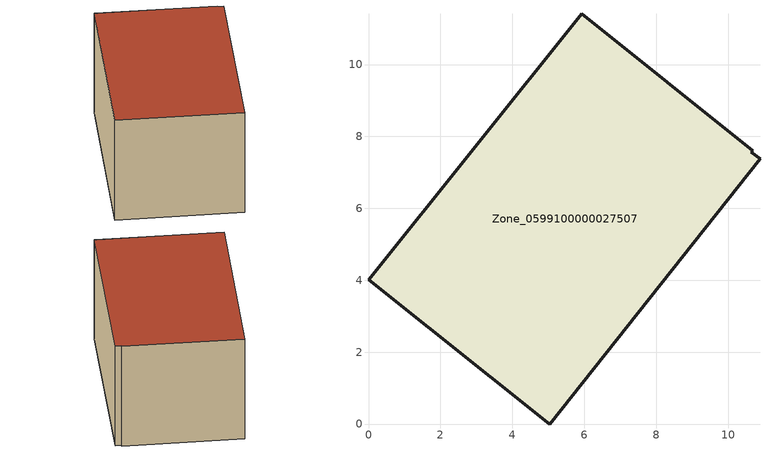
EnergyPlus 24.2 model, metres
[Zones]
Zone_0599100000027507
 floor ground (C_G): 10.69,7.61 10.65,7.57 10.89,7.37 5.04,0 0,4.01 5.93,11.41 z0.37
 wall outside (C_F): 10.69,7.61 5.93,11.41 0,4.01 5.04,0 10.89,7.37 10.65,7.57 10.69,7.61 z0.37:6.28
 roof outside (C_R): 10.65,7.57 10.69,7.61 5.93,11.41 0,4.01 5.04,0 10.89,7.37 z6.28
[BUILDING]
Pand.0599100000027507: North Axis=0; Terrain=City; Loads Convergence Tolerance Value=0.04; Temperature Convergence Tolerance Value=0.4; Solar Distribution=FullExterior; Maximum Number of Warmup Days=25; Minimum Number of Warmup Days=1
[Site:Location]
Rotterdam.The.Hague.AP_ZH_NLD Design_Conditions: Latitude=51.96; Longitude=4.45; Time Zone=1; Elevation=-4.5
[SITE:GROUNDTEMPERATURE:BUILDINGSURFACE]
18, 18, 18, 18, 18, 18, 18, 18, 18, 18, 18, 18
[MATERIAL] Thermal Absorptance=0.9; Solar Absorptance=0.7; Visible Absorptance=0.7
Name | Roughness | Thickness | Conductivity | Density | Specific Heat
G.TC.1946-1964 | MediumSmooth | 0.15 | 1 | 540 | 1210
F.TC.1946-1964 | Rough | 0.3 | 0.857143 | 1920 | 840
R.TC.1946-1964 | MediumRough | 0.2 | 0.235294 | 1500 | 1000
[CONSTRUCTION]
C_G: G.TC.1946-1964
C_F: F.TC.1946-1964
C_R: R.TC.1946-1964
[ZONE]
Zone_0599100000027507: Type=1; Multiplier=1; Ceiling Height=Autocalculate; Volume=Autocalculate; Floor Area=autocalculate; Part of Total Floor Area=Yes
[ZONEINFILTRATION:DESIGNFLOWRATE]
Infil_Zone_0599100000027507: Zone or ZoneList or Space or SpaceList=Zone_0599100000027507; Schedule=AlwaysOn; Design Flow Rate Calculation Method=Flow/Area; Flow Rate per Floor Area=0.003; Constant Term Coefficient=1; Temperature Term Coefficient=0; Velocity Term Coefficient=0; Velocity Squared Term Coefficient=0
[HVACTEMPLATE:ZONE:IDEALLOADSAIRSYSTEM]
Zone_0599100000027507: Maximum Heating Supply Air Temperature=50; Minimum Cooling Supply Air Temperature=13; Maximum Heating Supply Air Humidity Ratio=0.0156; Minimum Cooling Supply Air Humidity Ratio=0.0077; Heating Limit=NoLimit; Cooling Limit=NoLimit; Dehumidification Control Type=ConstantSensibleHeatRatio; Cooling Sensible Heat Ratio=0.7; Dehumidification Setpoint=60; Humidification Control Type=None; Humidification Setpoint=30; Outdoor Air Method=None; Outdoor Air Flow Rate per Person=0.00944; Outdoor Air Flow Rate per Zone Floor Area=0; Outdoor Air Flow Rate per Zone=0; Demand Controlled Ventilation Type=None; Outdoor Air Economizer Type=NoEconomizer; Heat Recovery Type=None; Sensible Heat Recovery Effectiveness=0.7; Latent Heat Recovery Effectiveness=0.65
[ZONECONTROL:THERMOSTAT]
ThermostatControl_Zone_0599100000027507: Zone or ZoneList=Zone_0599100000027507; Control Type Schedule=DualSetpointControlType; Control 1=Thermostat_Zone_0599100000027507; Temperature Difference Between Cutout And Setpoint=0
[THERMOSTATSETPOINT:DUALSETPOINT]
Thermostat_Zone_0599100000027507: Heating Setpoint Temperature Schedule=HeatingSetpoint_Zone_0599100000027507; Cooling Setpoint Temperature Schedule=CoolingSetpoint_Zone_0599100000027507
[SCHEDULE:COMPACT]
HeatingSetpoint_Zone_0599100000027507: Through: 12/31, For: AllDays, Until: 24:00, 21
CoolingSetpoint_Zone_0599100000027507: Through: 12/31, For: AllDays, Until: 24:00, 24
DualSetpointControlType: Through: 12/31, For: AllDays, Until: 24:00, 4
AlwaysOn: Through: 12/31, For: AllDays, Until: 24:00, 1
